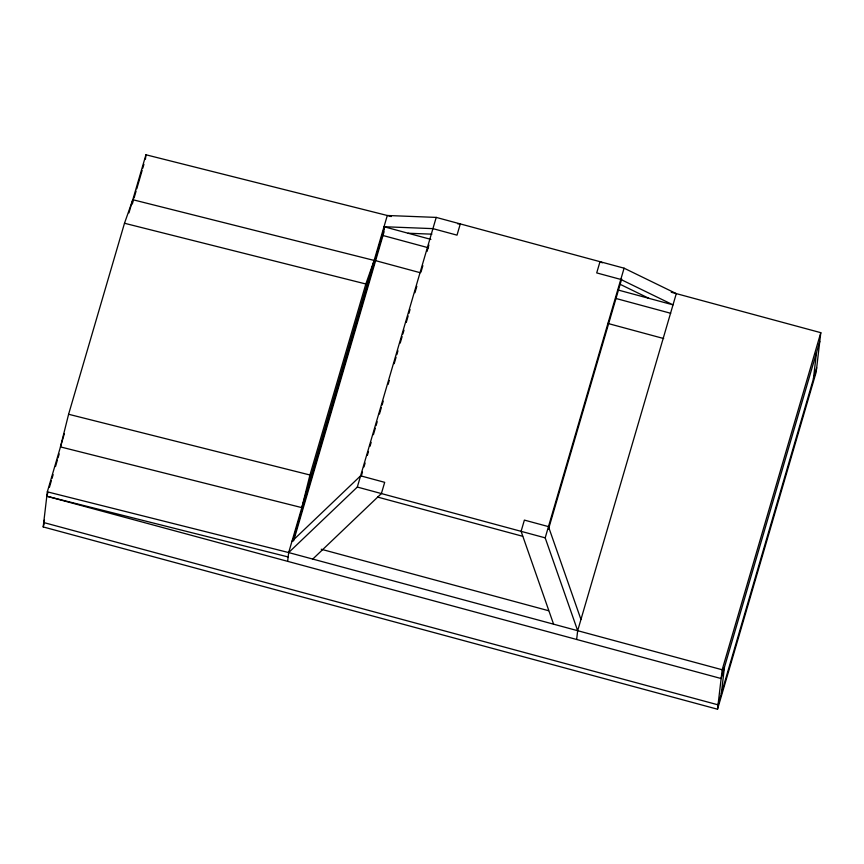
<?xml version="1.0" encoding="UTF-8"?>
<svg xmlns="http://www.w3.org/2000/svg" width="864" height="864" viewBox="0 0 864 864"><rect width="100%" height="100%" fill="white"/><g stroke="black" fill="none" stroke-linecap="round" stroke-linejoin="round"><path stroke-width="1.3" d="M671.231 292.248L820.8 332.683L816.167 372.157L717.53 709.225L43.2 526.932L47.326 491.843L64.325 433.728M145.433 159.16L145.951 154.775L387.299 215.492L436.212 217.404L624.089 268.186L676.296 293.62L577.67 630.698L576.644 639.468M287.636 561.341L288.673 552.56L387.299 215.492M382.979 235.494L384.016 226.724L432.929 228.636L457.013 235.148L460.296 223.916L457.661 223.808M717.53 709.225L722.174 669.762L820.8 332.683M721.332 693.608L724.432 667.289M813.391 379.004L816.48 352.685M68.602 414.266L60.469 446.904L301.817 507.622L309.949 474.995L365.839 283.986L374.144 260.431L132.797 199.714L124.492 223.258L68.602 414.266L309.949 474.995M128.952 212.89L145.951 154.775M819.774 341.453L721.138 678.532L46.807 496.228L47.941 492.361M49.453 487.188L51.343 480.73M51.991 478.526L53.125 474.638M55.501 466.528L57.391 460.069M58.05 457.812L59.184 453.924M132.3 204.055L133.434 200.167M134.104 197.899L136.091 191.106M136.75 188.86L142.15 170.392M142.787 168.199L143.921 164.322M44.474 519.966L43.718 522.547L718.049 704.84L816.674 367.772M43.2 526.932L44.334 523.055M292.691 541.458L384.145 228.917M293.684 540.67L384.08 231.757M47.326 491.843L288.673 552.56L357.318 487.058L436.212 217.404M361.325 475.967L362.459 472.09M363.971 466.927L365.105 463.061M367.373 455.317L368.496 451.451M370.008 446.288L371.142 442.422M373.41 434.678L375.3 428.22M376.056 425.639L377.179 421.772M379.447 414.029L381.337 407.581M382.093 405L383.227 401.134M388.13 384.361L389.264 380.484M394.178 363.712L396.058 357.264M396.814 354.683L397.948 350.806M400.216 343.073L402.106 336.614M402.862 334.033L403.985 330.167M406.253 322.423L408.143 315.976M408.899 313.394L410.033 309.517M414.936 292.745L416.826 286.297M420.973 272.106L422.863 265.658M427.021 251.467L428.911 245.009M577.67 630.698L545.184 537.851L624.089 268.186M548.435 529.33L621.68 279.029M291.956 541.328L360.601 475.826L384.685 482.339L381.391 493.571L312.757 559.073M408.1 233.237L431.892 234.166M124.492 223.258L365.839 283.986M46.807 496.228L288.155 556.956M388.606 215.838L391.208 216.551M384.016 226.724L430.877 239.393M618.332 290.077L673.013 304.852L620.795 279.428L596.711 272.916L600.005 261.673L602.37 262.829M381.683 235.148L428.544 247.817M616 298.49L670.68 313.276M375.98 260.755L420.25 272.722M607.705 323.406L663.682 338.537M357.318 487.058L545.184 537.851M377.525 497.048L522.634 536.274M321.235 549.245L548.489 610.686M288.673 552.56L722.174 669.762M620.449 284.472L648.929 298.339M580.954 619.456L548.467 526.608L524.383 520.096L521.1 531.338L553.586 624.186"/></g></svg>
